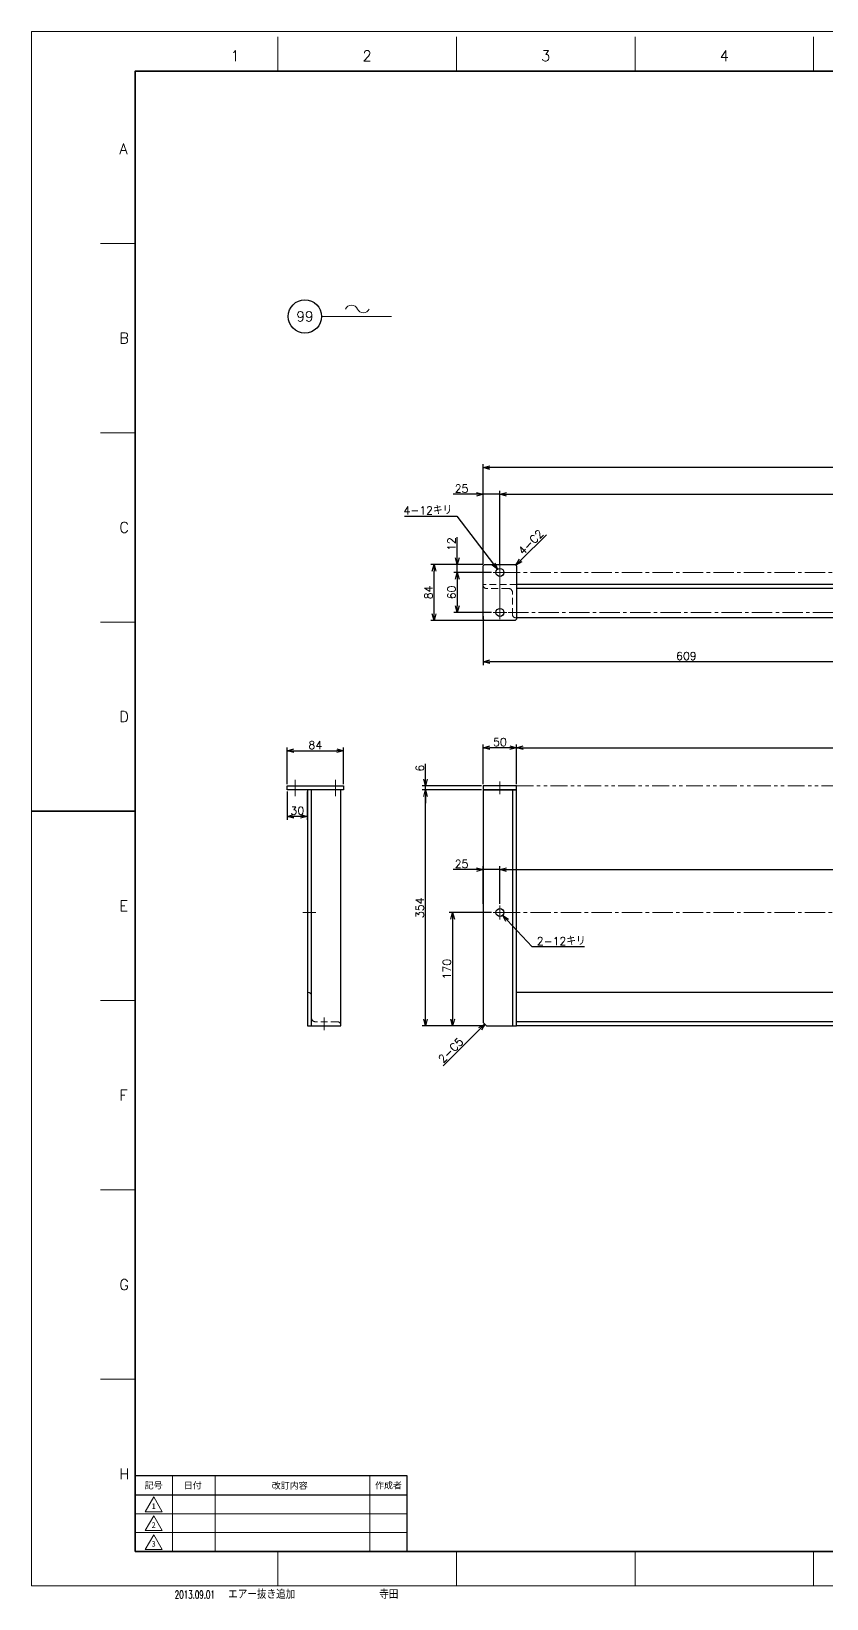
# Model space of a CAD drawing. Header units: millimetres. Extents: x 0 to 3313, y -19 to 2332.
# Drawn here: x 0 to 1192, y -19 to 2332 of the extents above; entities that cross this region are included whole.
import ezdxf
from ezdxf import colors
from ezdxf.entities.mleader import LeaderData, LeaderLine
from ezdxf.enums import TextEntityAlignment as Align
from ezdxf.math import Vec2, Vec3

# ---------------------------------------------------------------- set-up
doc = ezdxf.new("R2010")
doc.units = ezdxf.units.MM
doc.header["$LTSCALE"] = 1.6
doc.header["$PDMODE"] = 99
doc.header["$PDSIZE"] = 1
for name, pattern in [('CENTER2', [28.575, 19.05, -3.175, 3.175, -3.175]), ('HIDDEN', [9.525, 6.35, -3.175]), ('PHANTOM2', [31.75, 15.875, -3.175, 3.175, -3.175, 3.175, -3.175])]:
    doc.linetypes.add(name, pattern=pattern)
for name, color, linetype, lineweight in [('04_HIDDEN', 2, 'HIDDEN', 13), ('05_CENTER', 4, 'CENTER2', 13), ('06_PHANTOM', 2, 'PHANTOM2', 13), ('08_DIM', 3, 'Continuous', 13), ('90_FRAME', 5, 'Continuous', 35)]:
    doc.layers.add(name, color=color, linetype=linetype, lineweight=lineweight)
doc.layers.add('91_BLANK', color=5, linetype='Continuous', lineweight=0, plot=False)
doc.styles.add('KSS_TXT', font='txt.shx', dxfattribs={"bigfont": 'extfont2.shx'})
doc.styles.add('MS_G', font='MS Gothic.ttf')
doc.styles.get("Standard").update_dxf_attribs({"font": 'txt.shx', "bigfont": 'extfont2.shx'})
doc.styles.add('表題用', font='MS PGothic.ttf')
doc.dimstyles.new('KSS_DIM', dxfattribs={"dimscale": 4, "dimtxt": 3, "dimasz": 2.5, "dimexe": 1.25, "dimexo": 0.625, "dimtad": 1, "dimdsep": 46, "dimtxsty": 'KSS_TXT', "dimblk": 'OPEN30', "dimcen": 0, "dimazin": 2, "dimtfac": 0.75, "dimtmove": 0, "dimatfit": 3, "dimldrblk": 'OPEN30', "dimfxl": 1.25, "dimtolj": 1, "dimarcsym": 0})
doc.dimstyles.new('KSS_DIM$3', dxfattribs={"dimscale": 4, "dimtxt": 3, "dimasz": 2.5, "dimexe": 1.25, "dimexo": 0.625, "dimtad": 1, "dimtih": 1, "dimtoh": 1, "dimdsep": 46, "dimtxsty": 'KSS_TXT', "dimblk": 'OPEN30', "dimcen": 0, "dimazin": 2, "dimtfac": 0.75, "dimtofl": 0, "dimtmove": 0, "dimatfit": 3, "dimldrblk": 'OPEN30', "dimfxl": 1.25, "dimtolj": 1, "dimarcsym": 0})

# ---------------------------------------------------------------- blocks, each defined once
blk = doc.blocks.new('AM_BALLOON1')
at = {"transparency": 16777216}
blk.add_circle((0, 0), 5, dxfattribs=at)
blk.add_attdef('B_NUMBER', text='', height=3, dxfattribs=at).set_placement((0, 0), align=Align.MIDDLE_CENTER)
blk = doc.blocks.new('_OPEN')
at = {"color": 0, "linetype": 'ByBlock'}
for p, q in [((-1, 0.17), (0, 0)), ((0, 0), (-1, -0.17)), ((0, 0), (-1, 0))]:
    blk.add_line(p, q, dxfattribs=at)
blk = doc.blocks.new('p1ba05')
for centre, start, end in [((-2.95, 0.29), 24.2276, 155.5758), ((0, 1.62), 204.2276, 335.5758)]:
    blk.add_arc(centre, 1.62, start, end)
blk = doc.blocks.new('_Open30')
at = {"color": 0, "linetype": 'ByBlock', "lineweight": -2}
for p, q in [((-1, 0.27), (0, 0)), ((0, 0), (-1, -0.27)), ((0, 0), (-1, 0))]:
    blk.add_line(p, q, dxfattribs=at)
blk = doc.blocks.new('*D180')
at = {"layer": '08_DIM', "color": 0, "lineweight": -2, "transparency": 16777216}
for p, q in [((675, 1194), (585.9, 1194)), ((590.9, 850), (590.9, 1184)), ((680, 840), (585.9, 840))]:
    blk.add_line(p, q, dxfattribs=at)
at = {"layer": 'Defpoints', "color": 0, "transparency": 16777216}
for p in [(590.9, 1194), (677.5, 1194), (682.5, 840)]:
    blk.add_point(p, dxfattribs=at)
at = {"layer": '08_DIM', "color": 0, "lineweight": -2, "transparency": 16777216, "xscale": 10, "yscale": 10, "zscale": 10}
for p, rotation in [((590.9, 1194), 90), ((590.9, 840), 270)]:
    blk.add_blockref('_Open30', p, dxfattribs=dict(at, rotation=rotation))
at = {"layer": '08_DIM', "color": 0, "transparency": 16777216, "insert": (582.4, 1017), "char_height": 12, "attachment_point": 5, "rotation": 90, "style": 'KSS_TXT'}
blk.add_mtext('\\A1;354', dxfattribs=at)
blk = doc.blocks.new('*D181')
at = {"layer": '08_DIM', "color": 0, "lineweight": -2, "transparency": 16777216}
for p, q in [((689.7, 1010), (626.5, 1010)), ((631.5, 1000), (631.5, 850)), ((680, 840), (626.5, 840))]:
    blk.add_line(p, q, dxfattribs=at)
at = {"layer": 'Defpoints', "color": 0, "transparency": 16777216}
for p in [(692.2, 1010), (631.5, 840), (682.5, 840)]:
    blk.add_point(p, dxfattribs=at)
at = {"layer": '08_DIM', "color": 0, "lineweight": -2, "transparency": 16777216, "xscale": 10, "yscale": 10, "zscale": 10}
for p, rotation in [((631.5, 1010), 90), ((631.5, 840), 270)]:
    blk.add_blockref('_Open30', p, dxfattribs=dict(at, rotation=rotation))
at = {"layer": '08_DIM', "color": 0, "transparency": 16777216, "insert": (623, 925), "char_height": 12, "attachment_point": 5, "rotation": 90, "style": 'KSS_TXT'}
blk.add_mtext('\\A1;170', dxfattribs=at)
blk = doc.blocks.new('*D182')
at = {"layer": '08_DIM', "color": 0, "lineweight": -2, "transparency": 16777216}
for p, q in [((590.9, 1210), (590.9, 1233)), ((675, 1200), (585.9, 1200)), ((590.9, 1194), (590.9, 1200)), ((675, 1194), (585.9, 1194)), ((590.9, 1184), (590.9, 1174))]:
    blk.add_line(p, q, dxfattribs=at)
at = {"layer": 'Defpoints', "color": 0, "transparency": 16777216}
for p in [(590.9, 1200), (677.5, 1200), (677.5, 1194)]:
    blk.add_point(p, dxfattribs=at)
at = {"layer": '08_DIM', "color": 0, "lineweight": -2, "transparency": 16777216, "xscale": 10, "yscale": 10, "zscale": 10}
for p, rotation in [((590.9, 1200), 270), ((590.9, 1194), 90)]:
    blk.add_blockref('_Open30', p, dxfattribs=dict(at, rotation=rotation))
at = {"layer": '08_DIM', "color": 0, "transparency": 16777216, "insert": (582.4, 1226.5), "char_height": 12, "attachment_point": 5, "rotation": 90, "style": 'KSS_TXT'}
blk.add_mtext('\\A1;6', dxfattribs=at)
blk = doc.blocks.new('*D183')
at = {"layer": '08_DIM', "color": 0, "lineweight": -2, "transparency": 16777216}
for p, q in [((677.5, 1202.5), (677.5, 1262.1)), ((717.5, 1257.1), (687.5, 1257.1)), ((727.5, 1202.5), (727.5, 1262.1))]:
    blk.add_line(p, q, dxfattribs=at)
at = {"layer": 'Defpoints', "color": 0, "transparency": 16777216}
for p in [(677.5, 1257.1), (677.5, 1200), (727.5, 1200)]:
    blk.add_point(p, dxfattribs=at)
at = {"layer": '08_DIM', "color": 0, "lineweight": -2, "transparency": 16777216, "xscale": 10, "yscale": 10, "zscale": 10, "rotation": 180}
blk.add_blockref('_Open30', (677.5, 1257.1), dxfattribs=at)
at = {"layer": '08_DIM', "color": 0, "lineweight": -2, "transparency": 16777216, "xscale": 10, "yscale": 10, "zscale": 10}
blk.add_blockref('_Open30', (727.5, 1257.1), dxfattribs=at)
at = {"layer": '08_DIM', "color": 0, "transparency": 16777216, "insert": (702.5, 1265.6), "char_height": 12, "attachment_point": 5, "style": 'KSS_TXT'}
blk.add_mtext('\\A1;50', dxfattribs=at)
blk = doc.blocks.new('*D184')
at = {"layer": '08_DIM', "color": 0, "lineweight": -2, "transparency": 16777216}
for p, q in [((727.5, 1202.5), (727.5, 1262.1)), ((737.5, 1257.1), (2767.5, 1257.1)), ((2777.5, 1202.5), (2777.5, 1262.1))]:
    blk.add_line(p, q, dxfattribs=at)
at = {"layer": 'Defpoints', "color": 0, "transparency": 16777216}
for p in [(2777.5, 1257.1), (727.5, 1200), (2777.5, 1200)]:
    blk.add_point(p, dxfattribs=at)
at = {"layer": '08_DIM', "color": 0, "lineweight": -2, "transparency": 16777216, "xscale": 10, "yscale": 10, "zscale": 10, "rotation": 180}
blk.add_blockref('_Open30', (727.5, 1257.1), dxfattribs=at)
at = {"layer": '08_DIM', "color": 0, "lineweight": -2, "transparency": 16777216, "xscale": 10, "yscale": 10, "zscale": 10}
blk.add_blockref('_Open30', (2777.5, 1257.1), dxfattribs=at)
at = {"layer": '08_DIM', "color": 0, "transparency": 16777216, "insert": (1752.5, 1265.6), "char_height": 12, "attachment_point": 5, "style": 'KSS_TXT'}
blk.add_mtext('\\A1;(2050)', dxfattribs=at)
blk = doc.blocks.new('*D186')
at = {"layer": '08_DIM', "color": 0, "lineweight": -2, "transparency": 16777216}
for p, q in [((702.5, 1022.8), (702.5, 1079.3)), ((712.5, 1074.3), (2792.5, 1074.3)), ((2802.5, 1022.8), (2802.5, 1079.3))]:
    blk.add_line(p, q, dxfattribs=at)
at = {"layer": 'Defpoints', "color": 0, "transparency": 16777216}
for p in [(2802.5, 1074.3), (702.5, 1020.3), (2802.5, 1020.3)]:
    blk.add_point(p, dxfattribs=at)
at = {"layer": '08_DIM', "color": 0, "lineweight": -2, "transparency": 16777216, "xscale": 10, "yscale": 10, "zscale": 10, "rotation": 180}
blk.add_blockref('_Open30', (702.5, 1074.3), dxfattribs=at)
at = {"layer": '08_DIM', "color": 0, "lineweight": -2, "transparency": 16777216, "xscale": 10, "yscale": 10, "zscale": 10}
blk.add_blockref('_Open30', (2802.5, 1074.3), dxfattribs=at)
at = {"layer": '08_DIM', "color": 0, "transparency": 16777216, "insert": (1752.5, 1082.8), "char_height": 12, "attachment_point": 5, "style": 'KSS_TXT'}
blk.add_mtext('\\A1;2100', dxfattribs=at)
blk = doc.blocks.new('*D187')
at = {"layer": '08_DIM', "color": 0, "lineweight": -2, "transparency": 16777216}
for p, q in [((667.5, 1074.3), (632.5, 1074.3)), ((677.5, 1022.8), (677.5, 1079.3)), ((702.5, 1074.3), (677.5, 1074.3)), ((702.5, 1022.8), (702.5, 1079.3)), ((712.5, 1074.3), (722.5, 1074.3))]:
    blk.add_line(p, q, dxfattribs=at)
at = {"layer": 'Defpoints', "color": 0, "transparency": 16777216}
for p in [(677.5, 1074.3), (677.5, 1020.3), (702.5, 1020.3)]:
    blk.add_point(p, dxfattribs=at)
at = {"layer": '08_DIM', "color": 0, "lineweight": -2, "transparency": 16777216, "xscale": 10, "yscale": 10, "zscale": 10}
blk.add_blockref('_Open30', (677.5, 1074.3), dxfattribs=at)
at = {"layer": '08_DIM', "color": 0, "lineweight": -2, "transparency": 16777216, "xscale": 10, "yscale": 10, "zscale": 10, "rotation": 180}
blk.add_blockref('_Open30', (702.5, 1074.3), dxfattribs=at)
at = {"layer": '08_DIM', "color": 0, "transparency": 16777216, "insert": (645, 1082.8), "char_height": 12, "attachment_point": 5, "style": 'KSS_TXT'}
blk.add_mtext('\\A1;25', dxfattribs=at)
blk = doc.blocks.new('*D193')
at = {"layer": '08_DIM', "color": 0, "lineweight": -2, "transparency": 16777216}
for p, q in [((1286.5, 1464.9), (1286.5, 1381.2)), ((677.5, 1454.5), (677.5, 1381.2)), ((1276.5, 1386.2), (687.5, 1386.2))]:
    blk.add_line(p, q, dxfattribs=at)
at = {"layer": 'Defpoints', "color": 0, "transparency": 16777216}
for p in [(1286.5, 1467.4), (677.5, 1457), (677.5, 1386.2)]:
    blk.add_point(p, dxfattribs=at)
at = {"layer": '08_DIM', "color": 0, "lineweight": -2, "transparency": 16777216, "xscale": 10, "yscale": 10, "zscale": 10, "rotation": 180}
blk.add_blockref('_Open30', (677.5, 1386.2), dxfattribs=at)
at = {"layer": '08_DIM', "color": 0, "lineweight": -2, "transparency": 16777216, "xscale": 10, "yscale": 10, "zscale": 10}
blk.add_blockref('_Open30', (1286.5, 1386.2), dxfattribs=at)
at = {"layer": '08_DIM', "color": 0, "transparency": 16777216, "insert": (982, 1394.7), "char_height": 12, "attachment_point": 5, "style": 'KSS_TXT'}
blk.add_mtext('\\A1;609', dxfattribs=at)
blk = doc.blocks.new('*D195')
at = {"layer": '08_DIM', "color": 0, "lineweight": -2, "transparency": 16777216}
for p, q in [((689.7, 1520), (633.5, 1520)), ((638.5, 1510), (638.5, 1470)), ((689.7, 1460), (633.5, 1460))]:
    blk.add_line(p, q, dxfattribs=at)
at = {"layer": 'Defpoints', "color": 0, "transparency": 16777216}
for p in [(692.2, 1520), (638.5, 1460), (692.2, 1460)]:
    blk.add_point(p, dxfattribs=at)
at = {"layer": '08_DIM', "color": 0, "lineweight": -2, "transparency": 16777216, "xscale": 10, "yscale": 10, "zscale": 10}
for p, rotation in [((638.5, 1520), 90), ((638.5, 1460), 270)]:
    blk.add_blockref('_Open30', p, dxfattribs=dict(at, rotation=rotation))
at = {"layer": '08_DIM', "color": 0, "transparency": 16777216, "insert": (630, 1490), "char_height": 12, "attachment_point": 5, "rotation": 90, "style": 'KSS_TXT'}
blk.add_mtext('\\A1;60', dxfattribs=at)
blk = doc.blocks.new('*D196')
at = {"layer": '08_DIM', "color": 0, "lineweight": -2, "transparency": 16777216}
for p, q in [((638.5, 1542), (638.5, 1573)), ((677, 1532), (633.5, 1532)), ((638.5, 1520), (638.5, 1532)), ((689.7, 1520), (633.5, 1520)), ((638.5, 1510), (638.5, 1500))]:
    blk.add_line(p, q, dxfattribs=at)
at = {"layer": 'Defpoints', "color": 0, "transparency": 16777216}
for p in [(638.5, 1532), (679.5, 1532), (692.2, 1520)]:
    blk.add_point(p, dxfattribs=at)
at = {"layer": '08_DIM', "color": 0, "lineweight": -2, "transparency": 16777216, "xscale": 10, "yscale": 10, "zscale": 10}
for p, rotation in [((638.5, 1532), 270), ((638.5, 1520), 90)]:
    blk.add_blockref('_Open30', p, dxfattribs=dict(at, rotation=rotation))
at = {"layer": '08_DIM', "color": 0, "transparency": 16777216, "insert": (630, 1562.5), "char_height": 12, "attachment_point": 5, "rotation": 90, "style": 'KSS_TXT'}
blk.add_mtext('\\A1;12', dxfattribs=at)
blk = doc.blocks.new('*D197')
at = {"layer": '08_DIM', "color": 0, "lineweight": -2, "transparency": 16777216}
for p, q in [((677, 1532), (598.8, 1532)), ((603.8, 1458), (603.8, 1522)), ((677, 1448), (598.8, 1448))]:
    blk.add_line(p, q, dxfattribs=at)
at = {"layer": 'Defpoints', "color": 0, "transparency": 16777216}
for p in [(603.8, 1532), (679.5, 1532), (679.5, 1448)]:
    blk.add_point(p, dxfattribs=at)
at = {"layer": '08_DIM', "color": 0, "lineweight": -2, "transparency": 16777216, "xscale": 10, "yscale": 10, "zscale": 10}
for p, rotation in [((603.8, 1532), 90), ((603.8, 1448), 270)]:
    blk.add_blockref('_Open30', p, dxfattribs=dict(at, rotation=rotation))
at = {"layer": '08_DIM', "color": 0, "transparency": 16777216, "insert": (595.3, 1490), "char_height": 12, "attachment_point": 5, "rotation": 90, "style": 'KSS_TXT'}
blk.add_mtext('\\A1;84', dxfattribs=at)
blk = doc.blocks.new('*D200')
at = {"layer": '08_DIM', "color": 0, "lineweight": -2, "transparency": 16777216}
for p, q in [((559.6, 1604.6), (637.7, 1604.6)), ((637.7, 1604.6), (692.7, 1532.7))]:
    blk.add_line(p, q, dxfattribs=at)
at = {"layer": 'Defpoints', "color": 0, "transparency": 16777216}
for p in [(698.8, 1524.8), (706.1, 1515.3)]:
    blk.add_point(p, dxfattribs=at)
at = {"layer": '08_DIM', "color": 0, "lineweight": -2, "transparency": 16777216, "xscale": 10, "yscale": 10, "zscale": 10, "rotation": 307.4431949022535}
blk.add_blockref('_Open30', (698.8, 1524.8), dxfattribs=at)
at = {"layer": '08_DIM', "color": 0, "transparency": 16777216, "insert": (594.4, 1613.1), "char_height": 12, "attachment_point": 5, "style": 'KSS_TXT'}
blk.add_mtext('\\A1;4-12キリ', dxfattribs=at)
blk = doc.blocks.new('*D202')
at = {"layer": '08_DIM', "color": 0, "lineweight": -2, "transparency": 16777216}
for p, q in [((751, 958.5), (713.4, 998.3)), ((829.1, 958.5), (751, 958.5))]:
    blk.add_line(p, q, dxfattribs=at)
at = {"layer": 'Defpoints', "color": 0, "transparency": 16777216}
for p in [(698.3, 1014.3), (706.6, 1005.6)]:
    blk.add_point(p, dxfattribs=at)
at = {"layer": '08_DIM', "color": 0, "lineweight": -2, "transparency": 16777216, "xscale": 10, "yscale": 10, "zscale": 10, "rotation": 133.3345796415771}
blk.add_blockref('_Open30', (706.6, 1005.6), dxfattribs=at)
at = {"layer": '08_DIM', "color": 0, "transparency": 16777216, "insert": (794.3, 967), "char_height": 12, "attachment_point": 5, "style": 'KSS_TXT'}
blk.add_mtext('\\A1;2-12キリ', dxfattribs=at)
blk = doc.blocks.new('*D203')
at = {"layer": '08_DIM', "color": 0, "lineweight": -2, "transparency": 16777216}
for p, q in [((383.7, 1191.5), (383.7, 1149.2)), ((413.7, 1191.5), (413.7, 1149.2)), ((403.7, 1154.2), (393.7, 1154.2))]:
    blk.add_line(p, q, dxfattribs=at)
at = {"layer": 'Defpoints', "color": 0, "transparency": 16777216}
for p in [(383.7, 1194), (413.7, 1194), (383.7, 1154.2)]:
    blk.add_point(p, dxfattribs=at)
at = {"layer": '08_DIM', "color": 0, "lineweight": -2, "transparency": 16777216, "xscale": 10, "yscale": 10, "zscale": 10, "rotation": 180}
blk.add_blockref('_Open30', (383.7, 1154.2), dxfattribs=at)
at = {"layer": '08_DIM', "color": 0, "lineweight": -2, "transparency": 16777216, "xscale": 10, "yscale": 10, "zscale": 10}
blk.add_blockref('_Open30', (413.7, 1154.2), dxfattribs=at)
at = {"layer": '08_DIM', "color": 0, "transparency": 16777216, "insert": (398.7, 1162.7), "char_height": 12, "attachment_point": 5, "style": 'KSS_TXT'}
blk.add_mtext('\\A1;30', dxfattribs=at)
blk = doc.blocks.new('*D204')
at = {"layer": '08_DIM', "color": 0, "lineweight": -2, "transparency": 16777216}
for p, q in [((383.7, 1202.5), (383.7, 1257.7)), ((393.7, 1252.7), (457.7, 1252.7)), ((467.7, 1202.5), (467.7, 1257.7))]:
    blk.add_line(p, q, dxfattribs=at)
at = {"layer": 'Defpoints', "color": 0, "transparency": 16777216}
for p in [(467.7, 1252.7), (383.7, 1200), (467.7, 1200)]:
    blk.add_point(p, dxfattribs=at)
at = {"layer": '08_DIM', "color": 0, "lineweight": -2, "transparency": 16777216, "xscale": 10, "yscale": 10, "zscale": 10, "rotation": 180}
blk.add_blockref('_Open30', (383.7, 1252.7), dxfattribs=at)
at = {"layer": '08_DIM', "color": 0, "lineweight": -2, "transparency": 16777216, "xscale": 10, "yscale": 10, "zscale": 10}
blk.add_blockref('_Open30', (467.7, 1252.7), dxfattribs=at)
at = {"layer": '08_DIM', "color": 0, "transparency": 16777216, "insert": (425.7, 1261.2), "char_height": 12, "attachment_point": 5, "style": 'KSS_TXT'}
blk.add_mtext('\\A1;84', dxfattribs=at)
blk = doc.blocks.new('KK015066_54_5_1_1')
for p, q in [((1.5, 50), (0, 50)), ((0, 0), (0, 50)), ((6, 12.5), (6, 45.5)), ((0, 0), (50, 0)), ((45.5, 6), (12.5, 6)), ((50, 1.5), (50, 0))]:
    blk.add_line(p, q)
for centre, radius, start, end in [((1.5, 45.5), 4.5, 0, 90), ((12.5, 12.5), 6.5, 180, 270), ((45.5, 1.5), 4.5, 0, 90)]:
    blk.add_arc(centre, radius, start, end)
at = {"flags": 3}
blk.add_attdef('PARAM', (0, 0), '', height=1, dxfattribs=at)
blk = doc.blocks.new('*D205')
at = {"layer": '08_DIM', "color": 0, "lineweight": -2, "transparency": 16777216}
for p, q in [((667.5, 1637.3), (632.5, 1637.3)), ((677.5, 1532.5), (677.5, 1642.3)), ((702.5, 1637.3), (677.5, 1637.3)), ((702.5, 1532.8), (702.5, 1642.3)), ((712.5, 1637.3), (722.5, 1637.3))]:
    blk.add_line(p, q, dxfattribs=at)
at = {"layer": 'Defpoints', "color": 0, "transparency": 16777216}
for p in [(677.5, 1637.3), (677.5, 1530), (702.5, 1530.3)]:
    blk.add_point(p, dxfattribs=at)
at = {"layer": '08_DIM', "color": 0, "lineweight": -2, "transparency": 16777216, "xscale": 10, "yscale": 10, "zscale": 10}
blk.add_blockref('_Open30', (677.5, 1637.3), dxfattribs=at)
at = {"layer": '08_DIM', "color": 0, "lineweight": -2, "transparency": 16777216, "xscale": 10, "yscale": 10, "zscale": 10, "rotation": 180}
blk.add_blockref('_Open30', (702.5, 1637.3), dxfattribs=at)
at = {"layer": '08_DIM', "color": 0, "transparency": 16777216, "insert": (645, 1645.8), "char_height": 12, "attachment_point": 5, "style": 'KSS_TXT'}
blk.add_mtext('\\A1;25', dxfattribs=at)
blk = doc.blocks.new('*D206')
at = {"layer": '08_DIM', "color": 0, "lineweight": -2, "transparency": 16777216}
for p, q in [((702.5, 1532.8), (702.5, 1642.3)), ((712.5, 1637.3), (2792.5, 1637.3)), ((2802.5, 1532.8), (2802.5, 1642.3))]:
    blk.add_line(p, q, dxfattribs=at)
at = {"layer": 'Defpoints', "color": 0, "transparency": 16777216}
for p in [(2802.5, 1637.3), (702.5, 1530.3), (2802.5, 1530.3)]:
    blk.add_point(p, dxfattribs=at)
at = {"layer": '08_DIM', "color": 0, "lineweight": -2, "transparency": 16777216, "xscale": 10, "yscale": 10, "zscale": 10, "rotation": 180}
blk.add_blockref('_Open30', (702.5, 1637.3), dxfattribs=at)
at = {"layer": '08_DIM', "color": 0, "lineweight": -2, "transparency": 16777216, "xscale": 10, "yscale": 10, "zscale": 10}
blk.add_blockref('_Open30', (2802.5, 1637.3), dxfattribs=at)
at = {"layer": '08_DIM', "color": 0, "transparency": 16777216, "insert": (1752.5, 1645.8), "char_height": 12, "attachment_point": 5, "style": 'KSS_TXT'}
blk.add_mtext('\\A1;2100', dxfattribs=at)
blk = doc.blocks.new('*D208')
at = {"layer": '08_DIM', "color": 0, "lineweight": -2, "transparency": 16777216}
for p, q in [((677.5, 1532.5), (677.5, 1682.3)), ((2817.5, 1677.3), (687.5, 1677.3)), ((2827.5, 1532.5), (2827.5, 1682.3))]:
    blk.add_line(p, q, dxfattribs=at)
at = {"layer": 'Defpoints', "color": 0, "transparency": 16777216}
for p in [(677.5, 1677.3), (677.5, 1530), (2827.5, 1530)]:
    blk.add_point(p, dxfattribs=at)
at = {"layer": '08_DIM', "color": 0, "lineweight": -2, "transparency": 16777216, "xscale": 10, "yscale": 10, "zscale": 10, "rotation": 180}
blk.add_blockref('_Open30', (677.5, 1677.3), dxfattribs=at)
at = {"layer": '08_DIM', "color": 0, "lineweight": -2, "transparency": 16777216, "xscale": 10, "yscale": 10, "zscale": 10}
blk.add_blockref('_Open30', (2827.5, 1677.3), dxfattribs=at)
at = {"layer": '08_DIM', "color": 0, "transparency": 16777216, "insert": (1752.5, 1685.8), "char_height": 12, "attachment_point": 5, "style": 'KSS_TXT'}
blk.add_mtext('\\A1;2150', dxfattribs=at)
blk = doc.blocks.new('*D209')
at = {"layer": '08_DIM', "color": 0, "lineweight": -2, "transparency": 16777216}
blk.add_line((733.5, 1538.1), (772.1, 1576.7), dxfattribs=at)
at = {"layer": 'Defpoints', "color": 0, "transparency": 16777216}
for p in [(772.1, 1576.7), (772.1, 1576.7), (726.5, 1531)]:
    blk.add_point(p, dxfattribs=at)
at = {"layer": '08_DIM', "color": 0, "lineweight": -2, "transparency": 16777216, "xscale": 10, "yscale": 10, "zscale": 10, "rotation": 225}
blk.add_blockref('_Open30', (726.5, 1531), dxfattribs=at)
at = {"layer": '08_DIM', "color": 0, "transparency": 16777216, "insert": (748.8, 1565.4), "char_height": 12, "attachment_point": 5, "rotation": 45, "style": 'KSS_TXT'}
blk.add_mtext('\\A1;4-C2', dxfattribs=at)
blk = doc.blocks.new('*D210')
at = {"layer": '08_DIM', "color": 0, "lineweight": -2, "transparency": 16777216}
blk.add_line((672.9, 835.4), (617.5, 780), dxfattribs=at)
at = {"layer": 'Defpoints', "color": 0, "transparency": 16777216}
for p in [(680, 842.5), (624.3, 786.8), (624.3, 786.8)]:
    blk.add_point(p, dxfattribs=at)
at = {"layer": '08_DIM', "color": 0, "lineweight": -2, "transparency": 16777216, "xscale": 10, "yscale": 10, "zscale": 10, "rotation": 44.9999999999999}
blk.add_blockref('_Open30', (680, 842.5), dxfattribs=at)
at = {"layer": '08_DIM', "color": 0, "transparency": 16777216, "insert": (628.8, 803.3), "char_height": 12, "attachment_point": 5, "rotation": 45, "style": 'KSS_TXT'}
blk.add_mtext('\\A1;2-C5', dxfattribs=at)

msp = doc.modelspace()

# ---------------------------------------------------------------- linework, layer by layer
at = {"color": 0}
for p, q in [((2777.454, 1502.03), (727.454, 1502.03)), ((2777.454, 1496.03), (727.454, 1496.03)), ((2777.454, 1452.03), (727.454, 1452.03)), ((419.726, 839.977), (419.726, 1193.977)), ((721.454, 1193.977), (721.454, 839.977)), ((752.454, 889.977), (727.454, 889.977)), ((2752.454, 889.977), (752.454, 889.977)), ((752.454, 845.977), (727.454, 845.977)), ((752.454, 839.977), (727.454, 839.977)), ((2752.454, 845.977), (752.454, 845.977)), ((2752.454, 839.977), (752.454, 839.977))]:
    msp.add_line(p, q, dxfattribs=at)
for points in [[(727.454, 1530.03), (727.454, 1450.03), (725.454, 1448.03), (679.454, 1448.03), (677.454, 1450.03), (677.454, 1530.03), (679.454, 1532.03), (725.454, 1532.03)], [(383.726, 1199.977), (467.726, 1199.977), (467.726, 1193.977), (383.726, 1193.977)], [(727.454, 1193.977), (727.454, 1199.977), (677.454, 1199.977), (677.454, 1193.977)], [(413.726, 839.977), (463.726, 839.977), (463.726, 1193.977), (413.726, 1193.977)], [(727.454, 839.977), (727.454, 1193.977), (677.454, 1193.977), (677.454, 844.977), (682.454, 839.977)]]:
    msp.add_lwpolyline(points, close=True, dxfattribs=at)
for centre in [(702.454, 1520.03), (702.454, 1460.03), (702.454, 1009.977)]:
    msp.add_circle(centre, 6, dxfattribs=at)
at = {"layer": '05_CENTER'}
for p, q in [((702.454, 1509.741), (702.454, 1530.319)), ((692.165, 1520.03), (712.743, 1520.03)), ((702.454, 1488.814), (702.454, 1509.393)), ((692.165, 1460.03), (712.743, 1460.03)), ((702.454, 1449.741), (702.454, 1470.319)), ((395.726, 1184.671), (395.726, 1208.819)), ((455.726, 1184.671), (455.726, 1208.819)), ((702.454, 1206.636), (702.454, 1187.547)), ((702.454, 999.688), (702.454, 1020.266)), ((407.163, 1009.977), (426.296, 1009.977)), ((692.165, 1009.977), (712.743, 1009.977)), ((702.454, 1009.977), (2802.454, 1009.977)), ((438.726, 833.413), (438.726, 852.547))]:
    msp.add_line(p, q, dxfattribs=at)
msp.add_lwpolyline([(2802.454, 1460.03), (702.454, 1460.03), (702.454, 1520.03), (2802.454, 1520.03)], close=True, dxfattribs=at)
at = {"layer": '06_PHANTOM'}
msp.add_line((727.454, 1199.977), (2777.454, 1199.977), dxfattribs=at)
at = {"layer": '08_DIM'}
msp.add_line((435.117, 1903.969), (539.945, 1903.969), dxfattribs=at)
at = {"layer": '90_FRAME', "color": 4, "lineweight": 13}
for p, q in [((369.502, 2271.831), (369.502, 2323.679)), ((637.235, 2271.831), (637.235, 2323.679)), ((904.969, 2271.831), (904.969, 2323.679)), ((1172.702, 2271.831), (1172.702, 2323.679)), ((155.384, 2013.69), (103.536, 2013.69)), ((155.384, 1729.701), (103.536, 1729.701)), ((155.384, 1445.713), (103.536, 1445.713)), ((155.384, 877.735), (103.536, 877.735)), ((155.384, 593.746), (103.536, 593.746)), ((155.384, 309.757), (103.536, 309.757)), ((369.502, 0), (369.502, 51.616)), ((637.235, 0), (637.235, 51.616)), ((904.969, 0), (904.969, 51.616)), ((1172.702, 0), (1172.702, 51.616))]:
    msp.add_line(p, q, dxfattribs=at)
at = {"layer": '90_FRAME'}
msp.add_line((0, 1161.724), (155.384, 1161.724), dxfattribs=at)
at = {"layer": '90_FRAME', "color": 0, "lineweight": 13}
for p, q in [((211.384, 51.616), (211.384, 164.759)), ((275.384, 51.616), (275.384, 164.759)), ((507.384, 51.616), (507.384, 164.759)), ((155.384, 108.187), (563.384, 108.187)), ((155.384, 79.902), (563.384, 79.902))]:
    msp.add_line(p, q, dxfattribs=at)
at = {"layer": '90_FRAME', "color": 0, "lineweight": 25}
msp.add_line((155.384, 136.473), (563.384, 136.473), dxfattribs=at)
at = {"layer": '90_FRAME'}
msp.add_lwpolyline([(155.384, 51.616), (3260.956, 51.616), (3260.956, 2271.831), (155.384, 2271.831)], close=True, dxfattribs=at)
at = {"layer": '90_FRAME', "color": 0, "lineweight": 25}
msp.add_lwpolyline([(155.384, 51.616), (563.384, 51.616), (563.384, 164.759), (155.384, 164.759)], close=True, dxfattribs=at)
at = {"layer": '90_FRAME', "color": 0, "lineweight": 13}
for points in [[(170.655, 111.192), (183.384, 133.238), (196.112, 111.192), (170.655, 111.192)], [(170.655, 82.906), (183.384, 104.952), (196.112, 82.906), (170.655, 82.906)], [(170.655, 54.62), (183.384, 76.667), (196.112, 54.62), (170.655, 54.62)]]:
    msp.add_lwpolyline(points, dxfattribs=at)
at = {"layer": '91_BLANK'}
msp.add_lwpolyline([(0, 0), (3312.803, 0), (3312.803, 2331.679), (0, 2331.679)], close=True, dxfattribs=at)

# ---------------------------------------------------------------- block references
at = {"layer": '04_HIDDEN', "xscale": -1, "rotation": 90}
msp.add_blockref('KK015066_54_5_1_1', (727.454, 1502.03), dxfattribs=at)
at = {"layer": '04_HIDDEN'}
msp.add_blockref('KK015066_54_5_1_1', (413.726, 839.977), dxfattribs=at)
at = {"layer": '08_DIM', "xscale": 6, "yscale": 6, "zscale": 6}
msp.add_blockref('p1ba05', (497.599, 1909.439), dxfattribs=at)

# ---------------------------------------------------------------- texts
at = {"layer": '90_FRAME', "color": 0, "lineweight": 13, "style": 'KSS_TXT'}
for s, p in [('1', (305.507, 2282.158)), ('2', (503.368, 2282.158)), ('3', (771.102, 2282.158)), ('4', (1038.836, 2282.158))]:
    msp.add_text(s, height=16, dxfattribs=at).set_placement(p, align=Align.BOTTOM_CENTER)
for s, p in [('A', (131.829, 2155.685)), ('B', (131.829, 1871.696)), ('C', (131.829, 1587.707)), ('D', (131.829, 1303.718)), ('E', (131.829, 1019.729)), ('F', (131.829, 735.74)), ('G', (131.829, 451.752)), ('H', (131.829, 167.763))]:
    msp.add_text(s, height=16, dxfattribs=at).set_placement(p, align=Align.MIDDLE_LEFT)
at = {"layer": '90_FRAME', "color": 0, "style": '表題用'}
for s, p in [('記号', (183.384, 150.616)), ('日付', (242.01, 150.616)), ('作成者', (535.384, 150.616))]:
    msp.add_text(s, height=9.6, dxfattribs=at).set_placement(p, align=Align.MIDDLE_CENTER)
msp.add_text('改訂内容', height=9.6, dxfattribs=at).set_placement((387.384, 150.616), align=Align.MIDDLE)
at = {"layer": '90_FRAME', "color": 0, "lineweight": 13, "style": 'MS_G'}
for s, p in [('1', (183.384, 119.502)), ('2', (183.384, 91.216)), ('3', (183.384, 62.93))]:
    msp.add_text(s, height=8.486, dxfattribs=at).set_placement(p, align=Align.MIDDLE)
at = {"layer": '90_FRAME', "color": 3, "lineweight": 13, "width": 0.65}
msp.add_text('2013.09.01', height=12, dxfattribs=at).set_placement((214.968, -19.199))
at = {"layer": '90_FRAME', "color": 3, "lineweight": 13}
for s, p in [('エアー抜き追加', (294.935, -19.199)), ('寺田', (521.481, -19.199))]:
    msp.add_text(s, height=12, dxfattribs=at).set_placement(p)

# ---------------------------------------------------------------- dimensions: what is measured, and where the dimension line sits
at = {"layer": '08_DIM'}
for base, p1, p2, picture, middle in [((677.454, 1677.328), (2827.454, 1530.03), (677.454, 1530.03), '*D208', (1752.454, 1685.828)), ((677.454, 1637.327), (702.454, 1530.319), (677.454, 1530.03), '*D205', (644.954, 1645.827)), ((2802.454, 1637.327), (702.454, 1530.319), (2802.454, 1530.319), '*D206', (1752.454, 1645.827)), ((677.454, 1386.218), (1286.454, 1467.431), (677.454, 1457.03), '*D193', (981.954, 1394.718)), ((677.454, 1257.114), (727.454, 1199.977), (677.454, 1199.977), '*D183', (702.454, 1265.614)), ((677.454, 1074.282), (702.454, 1020.266), (677.454, 1020.266), '*D187', (644.954, 1082.782)), ((2802.454, 1074.282), (702.454, 1020.266), (2802.454, 1020.266), '*D186', (1752.454, 1082.782))]:
    dim = msp.add_linear_dim(base=base, p1=p1, p2=p2, dimstyle='KSS_DIM', dxfattribs=at)
    dim.commit()
    dim.dimension.update_dxf_attribs({"geometry": picture, "text_midpoint": middle})
for p1, p2, text, picture, middle in [((706.102, 1515.266), (698.806, 1524.794), '4-<>キリ', '*D200', (594.433, 1604.55)), ((698.337, 1014.341), (706.572, 1005.612), '2-<>キリ', '*D202', (794.298, 958.526))]:
    dim = msp.add_diameter_dim_2p(p1=p1, p2=p2, text=text, dimstyle='KSS_DIM$3', override={"dimpost": '<>', "dimtix": 1}, dxfattribs=at)
    dim.commit()
    dim.dimension.update_dxf_attribs({"geometry": picture, "text_midpoint": middle, "dimtype": 163})
for base, p1, p2, angle, text, picture, middle in [((772.088, 1576.664), (726.454, 1531.03), (772.088, 1576.664), 45, '4-C2', '*D209', (754.786, 1559.362)), ((624.267, 786.79), (679.954, 842.477), (624.267, 786.79), 225, '2-C5', '*D210', (634.787, 797.309))]:
    dim = msp.add_linear_dim(base=base, p1=p1, p2=p2, angle=angle, text=text, dimstyle='KSS_DIM', override={"dimse1": 1, "dimse2": 1, "dimsd2": 1}, dxfattribs=at)
    dim.commit()
    dim.dimension.update_dxf_attribs({"geometry": picture, "text_midpoint": middle, "dimtype": 161})
for base, p1, p2, angle, picture, middle in [((638.474, 1532.03), (692.165, 1520.03), (679.454, 1532.03), 90, '*D196', (629.974, 1562.53)), ((603.757, 1532.03), (679.454, 1448.03), (679.454, 1532.03), 270, '*D197', (595.257, 1490.03)), ((638.474, 1460.03), (692.165, 1520.03), (692.165, 1460.03), 270, '*D195', (629.974, 1490.03)), ((467.726, 1252.708), (383.726, 1199.977), (467.726, 1199.977), 180, '*D204', (425.726, 1261.208)), ((590.878, 1199.977), (677.454, 1193.977), (677.454, 1199.977), 90, '*D182', (582.378, 1226.477)), ((383.726, 1154.212), (413.726, 1193.977), (383.726, 1193.977), 180, '*D203', (398.726, 1162.712)), ((590.878, 1193.977), (682.454, 839.977), (677.454, 1193.977), 90, '*D180', (582.378, 1016.977)), ((631.52, 839.977), (692.165, 1009.977), (682.454, 839.977), 90, '*D181', (623.02, 924.977))]:
    dim = msp.add_linear_dim(base=base, p1=p1, p2=p2, angle=angle, dimstyle='KSS_DIM', dxfattribs=at)
    dim.commit()
    dim.dimension.update_dxf_attribs({"geometry": picture, "text_midpoint": middle})
dim = msp.add_linear_dim(base=(2777.454, 1257.114), p1=(727.454, 1199.977), p2=(2777.454, 1199.977), text='(<>)', dimstyle='KSS_DIM', dxfattribs=at)
dim.commit()
dim.dimension.update_dxf_attribs({"geometry": '*D184', "text_midpoint": (1752.454, 1265.614)})

# ---------------------------------------------------------------- leaders
ml = msp.add_multileader_block('Standard', dxfattribs=at)
ml.set_content('AM_BALLOON1', color=256, scale=5)
ml.set_attribute('B_NUMBER', '99', width=0)
ml.set_leader_properties(color=256, linetype='ByLayer', lineweight=-1)
ml.set_arrow_properties(name='OPEN')
ml.build(insert=Vec2(0, 0))
ml.multileader.update_dxf_attribs({"leader_type": 0, "has_dogleg": 0, "text_right_attachment_type": 6, "dogleg_length": 0, "arrow_head_size": 10, "scale": 2.5, "block_connection_type": 1})
ctx = ml.context
ctx.base_point, ctx.scale, ctx.char_height, ctx.arrow_head_size, ctx.landing_gap_size, ctx.plane_origin = Vec3(410.082, 1904.001), 2.5, 20, 10, 10, Vec3(410.082, 1904.001)
ctx.right_attachment, ctx.attachment_type = 6, 1
notes = []
notes.append((ctx, [(0, (0, 0, 0), (0, 0), (1, 0), 1, [])]))
ctx.block.insert = Vec3(410.082, 1904.001)
for ctx, leaders in notes:
    for number, flags, end, landing, length, lines in leaders:
        leader = LeaderData()
        leader.index, (leader.has_last_leader_line, leader.has_dogleg_vector, leader.attachment_direction) = number, flags
        leader.last_leader_point, leader.dogleg_vector, leader.dogleg_length = Vec3(end), Vec3(landing), length
        for number, points, colour, breaks in lines:
            line = LeaderLine()
            line.index, line.vertices, line.color, line.breaks = number, Vec3.list(points), colors.encode_raw_color(colour), breaks
            leader.lines.append(line)
        ctx.leaders.append(leader)

doc.saveas('drawing.dxf')
